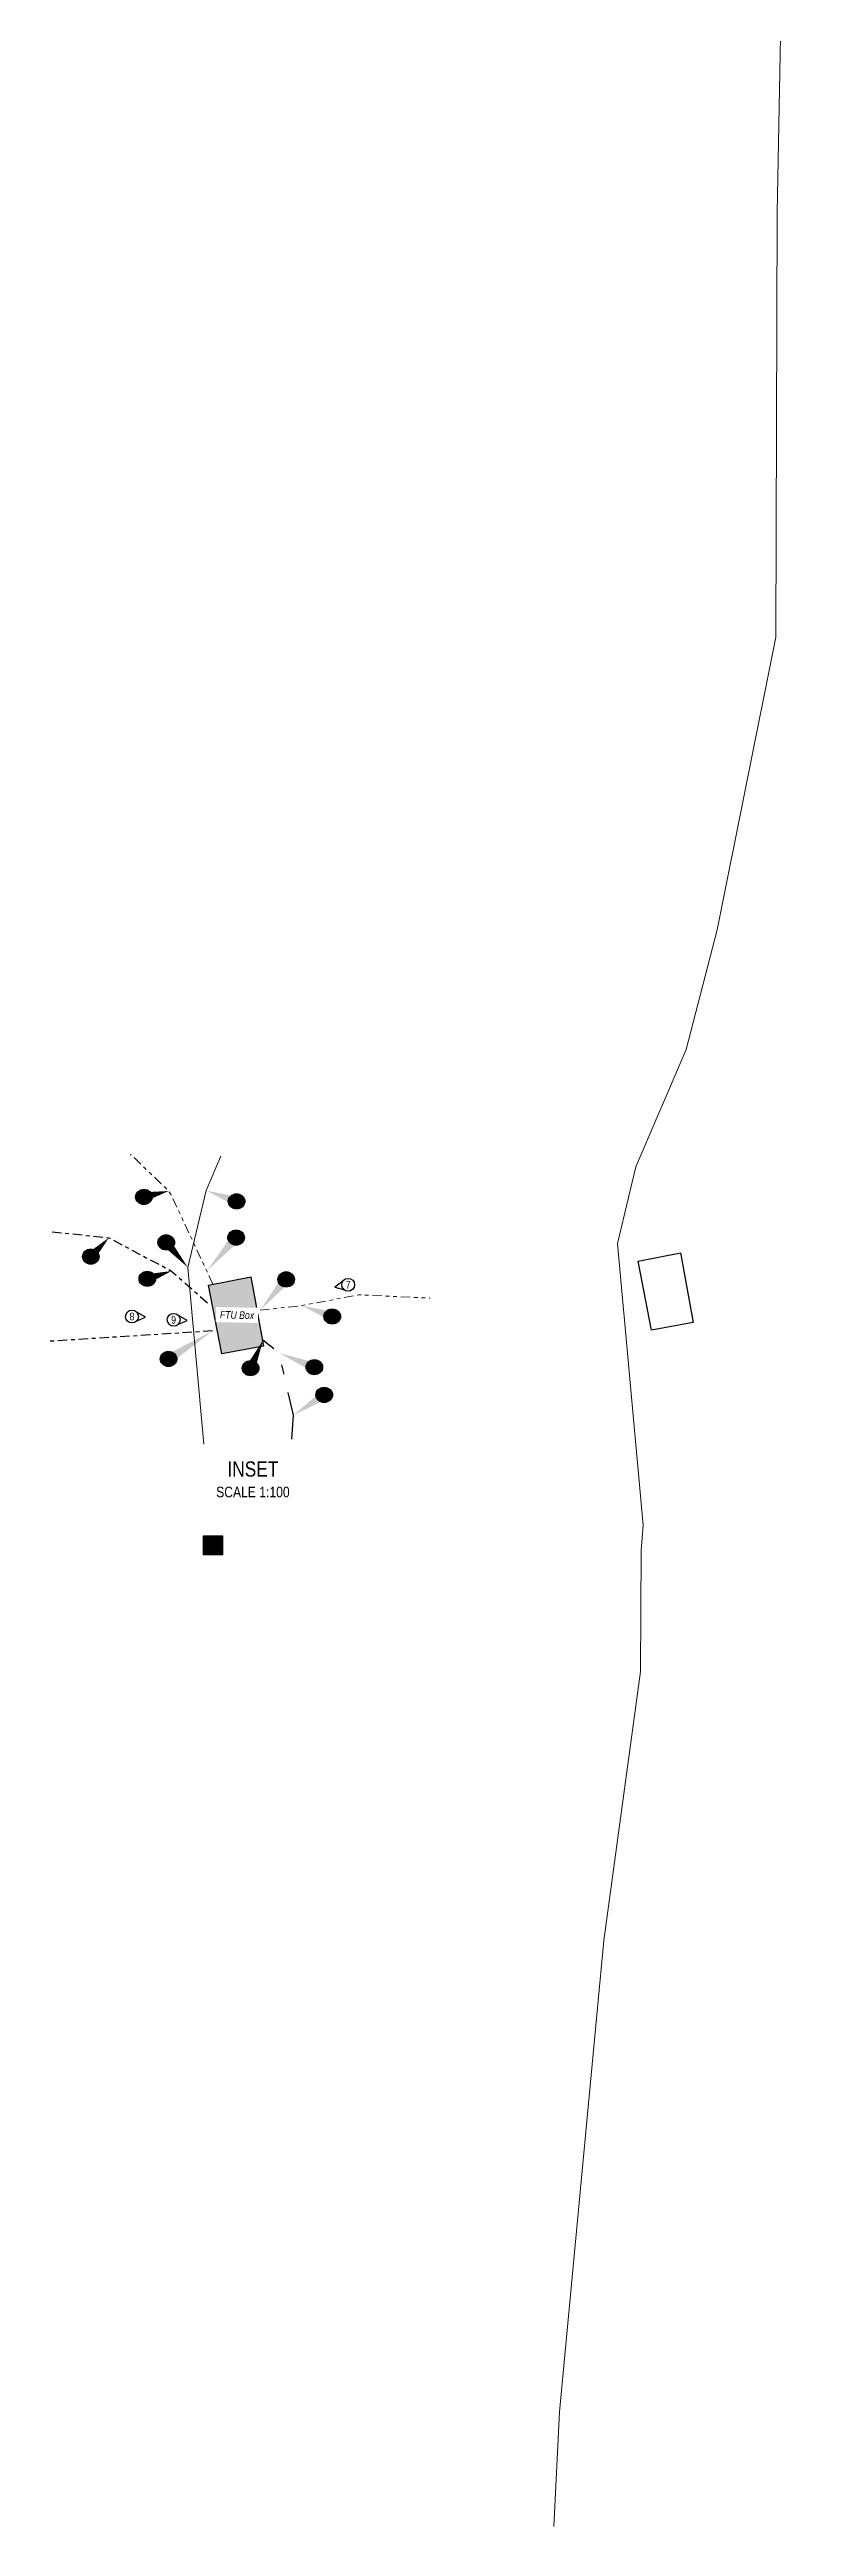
# Model space of a CAD drawing. Extents: x 408914 to 412362, y 6133812 to 6135729.
# Drawn here: x 410634.5 to 410654.6, y 6133812.2 to 6133877.6 of the extents above; entities that cross this region are included whole.
import ezdxf
from ezdxf.enums import TextEntityAlignment as Align

# ---------------------------------------------------------------- set-up
doc = ezdxf.new("R2010")
doc.units = 0
doc.header["$LTSCALE"] = 5
doc.linetypes.add('CENTERLINEX3', pattern=[5, 2.5, -1, 0.5, -1])
doc.linetypes.add('CENTERLINEX33', pattern=[6.5, 2.5, -1, 0.5, -1, 0.5, -1])
for name, color, linetype, lineweight, true_color in [('AS-STRUCTURE', 7, 'Continuous', 30, 0x595959), ('AS-TELUS-ATCO PIPELINES', 7, 'foc-TEL', 9, 0xff9c38), ('EXISTING PIPE IP', 7, 'CENTERLINEX3', 30, 0x3800e0)]:
    doc.layers.add(name, color=color, linetype=linetype, lineweight=lineweight, true_color=true_color)
doc.layers.add('AS-STRUCTURE-H', color=7, linetype='Continuous', true_color=0xa8a8a8)
doc.layers.add('AS-STRUCTURE-T', color=7, linetype='Continuous', true_color=0x454545)
for name, color, linetype in [('CG-NOTES', 7, 'Continuous'), ('DETAIL-T', 7, 'Continuous'), ('P-ELEVATION', 7, 'Continuous'), ('P-STATION', 7, 'Continuous')]:
    doc.layers.add(name, color=color, linetype=linetype)
doc.layers.add('EXISTING PIPE (EXIST OR HP)', color=240, linetype='CENTERLINEX33', lineweight=20)
doc.styles.add('80', font='ARIALN.TTF', dxfattribs={"height": 10})
doc.styles.add('80CG', font='ARIALN.TTF', dxfattribs={"height": 10})
doc.styles.add('80L', font='ARIALN.TTF', dxfattribs={"height": 10})
doc.styles.add('80LS', font='ARIALNI.TTF', dxfattribs={"height": 10})
doc.styles.add('foc-LtypeFont', font='ARIALN.TTF', dxfattribs={"height": 7.35})
doc.linetypes.add('foc-TEL', pattern='A,2,-1,["T",foc-LtypeFont,S=0.2,R=0,X=-0.425,Y=-0.75],-1.24,8', length=12.24)

# ---------------------------------------------------------------- blocks, each defined once
blk = doc.blocks.new('*U67')
at = {"layer": 'P-ELEVATION'}
h = blk.add_hatch(color=111, dxfattribs=at)
h.dxf.hatch_style = 1
edge = h.paths.add_edge_path()
edge.add_ellipse((0, 0), major_axis=(-11, 0), ratio=0.909622, start_angle=0, end_angle=360)
at = {"layer": 'P-ELEVATION', "color": 7, "flags": 128}
blk.add_lwpolyline([(0, 0, 12.5, 0, 0), (23.8, 24.9, 0, 0, 0)], format="xyseb", dxfattribs=at)
at = {"layer": 'P-ELEVATION', "color": 7}
blk.add_ellipse((0, 0), major_axis=(-11, 0), ratio=0.909622, dxfattribs=at)
at = {"layer": 'P-ELEVATION', "style": '80'}
blk.add_attdef('ELEVATION', text='', height=10, dxfattribs=at).set_placement((0, 0), align=Align.MIDDLE_CENTER)
blk = doc.blocks.new('*U68')
at = {"layer": 'P-ELEVATION'}
h = blk.add_hatch(color=111, dxfattribs=at)
h.dxf.hatch_style = 1
edge = h.paths.add_edge_path()
edge.add_ellipse((0, 0), major_axis=(-11, 0), ratio=0.909622, start_angle=0, end_angle=360)
at = {"layer": 'P-ELEVATION', "color": 7, "flags": 128}
blk.add_lwpolyline([(0, 0, 12.5, 0, 0), (32.8, 7.9, 0, 0, 0)], format="xyseb", dxfattribs=at)
at = {"layer": 'P-ELEVATION', "color": 7}
blk.add_ellipse((0, 0), major_axis=(-11, 0), ratio=0.909622, dxfattribs=at)
at = {"layer": 'P-ELEVATION', "style": '80'}
blk.add_attdef('ELEVATION', text='', height=10, dxfattribs=at).set_placement((0, 0), align=Align.MIDDLE_CENTER)
blk = doc.blocks.new('*U69')
at = {"layer": 'P-ELEVATION'}
h = blk.add_hatch(color=111, dxfattribs=at)
h.dxf.hatch_style = 1
edge = h.paths.add_edge_path()
edge.add_ellipse((0, 0), major_axis=(-11, 0), ratio=0.909622, start_angle=0, end_angle=360)
at = {"layer": 'P-ELEVATION', "color": 7, "flags": 128}
blk.add_lwpolyline([(0, 0, 12.5, 0, 0), (32, 10.3, 0, 0, 0)], format="xyseb", dxfattribs=at)
at = {"layer": 'P-ELEVATION', "color": 7}
blk.add_ellipse((0, 0), major_axis=(-11, 0), ratio=0.909622, dxfattribs=at)
at = {"layer": 'P-ELEVATION', "style": '80'}
blk.add_attdef('ELEVATION', text='', height=10, dxfattribs=at).set_placement((0, 0), align=Align.MIDDLE_CENTER)
blk = doc.blocks.new('*U70')
at = {"layer": 'P-ELEVATION'}
h = blk.add_hatch(color=111, dxfattribs=at)
h.dxf.hatch_style = 1
edge = h.paths.add_edge_path()
edge.add_ellipse((0, 0), major_axis=(-11, 0), ratio=0.909622, start_angle=0, end_angle=360)
at = {"layer": 'P-ELEVATION', "color": 7, "flags": 128}
blk.add_lwpolyline([(0, 0, 12.5, 0, 0), (28.5, -33, 0, 0, 0)], format="xyseb", dxfattribs=at)
at = {"layer": 'P-ELEVATION', "color": 7}
blk.add_ellipse((0, 0), major_axis=(-11, 0), ratio=0.909622, dxfattribs=at)
at = {"layer": 'P-ELEVATION', "style": '80'}
blk.add_attdef('ELEVATION', text='', height=10, dxfattribs=at).set_placement((0, 0), align=Align.MIDDLE_CENTER)
blk = doc.blocks.new('*U71')
at = {"layer": 'P-ELEVATION'}
h = blk.add_hatch(color=111, dxfattribs=at)
h.dxf.hatch_style = 1
edge = h.paths.add_edge_path()
edge.add_ellipse((0, 0), major_axis=(-11, 0), ratio=0.909622, start_angle=0, end_angle=360)
at = {"layer": 'P-ELEVATION', "color": 7, "flags": 128}
blk.add_lwpolyline([(0, 0, 12.5, 0, 0), (-38.8, -44, 0, 0, 0)], format="xyseb", dxfattribs=at)
at = {"layer": 'P-ELEVATION', "color": 7}
blk.add_ellipse((0, 0), major_axis=(-11, 0), ratio=0.909622, dxfattribs=at)
at = {"layer": 'P-ELEVATION', "style": '80'}
blk.add_attdef('ELEVATION', text='', height=10, dxfattribs=at).set_placement((0, 0), align=Align.MIDDLE_CENTER)
blk = doc.blocks.new('*U72')
at = {"layer": 'P-ELEVATION'}
h = blk.add_hatch(color=111, dxfattribs=at)
h.dxf.hatch_style = 1
edge = h.paths.add_edge_path()
edge.add_ellipse((0, 0), major_axis=(-11, 0), ratio=0.909622, start_angle=0, end_angle=360)
at = {"layer": 'P-ELEVATION', "color": 7, "flags": 128}
blk.add_lwpolyline([(0, 0, 12.5, 0, 0), (-34.4, -40.7, 0, 0, 0)], format="xyseb", dxfattribs=at)
at = {"layer": 'P-ELEVATION', "color": 7}
blk.add_ellipse((0, 0), major_axis=(-11, 0), ratio=0.909622, dxfattribs=at)
at = {"layer": 'P-ELEVATION', "style": '80'}
blk.add_attdef('ELEVATION', text='', height=10, dxfattribs=at).set_placement((0, 0), align=Align.MIDDLE_CENTER)
blk = doc.blocks.new('*U73')
at = {"layer": 'P-ELEVATION'}
h = blk.add_hatch(color=111, dxfattribs=at)
h.dxf.hatch_style = 1
edge = h.paths.add_edge_path()
edge.add_ellipse((0, 0), major_axis=(-11, 0), ratio=0.909622, start_angle=0, end_angle=360)
at = {"layer": 'P-ELEVATION', "color": 7, "flags": 128}
blk.add_lwpolyline([(0, 0, 12.5, 0, 0), (-40.4, 14.4, 0, 0, 0)], format="xyseb", dxfattribs=at)
at = {"layer": 'P-ELEVATION', "color": 7}
blk.add_ellipse((0, 0), major_axis=(-11, 0), ratio=0.909622, dxfattribs=at)
at = {"layer": 'P-ELEVATION', "style": '80'}
blk.add_attdef('ELEVATION', text='', height=10, dxfattribs=at).set_placement((0, 0), align=Align.MIDDLE_CENTER)
blk = doc.blocks.new('*U74')
at = {"layer": 'P-ELEVATION'}
h = blk.add_hatch(color=111, dxfattribs=at)
h.dxf.hatch_style = 1
edge = h.paths.add_edge_path()
edge.add_ellipse((0, 0), major_axis=(-11, 0), ratio=0.909622, start_angle=0, end_angle=360)
at = {"layer": 'P-ELEVATION', "color": 7, "flags": 128}
blk.add_lwpolyline([(0, 0, 12.5, 0, 0), (16.4, 36.8, 0, 0, 0)], format="xyseb", dxfattribs=at)
at = {"layer": 'P-ELEVATION', "color": 7}
blk.add_ellipse((0, 0), major_axis=(-11, 0), ratio=0.909622, dxfattribs=at)
at = {"layer": 'P-ELEVATION', "style": '80'}
blk.add_attdef('ELEVATION', text='', height=10, dxfattribs=at).set_placement((0, 0), align=Align.MIDDLE_CENTER)
blk = doc.blocks.new('*U75')
at = {"layer": 'P-ELEVATION'}
h = blk.add_hatch(color=111, dxfattribs=at)
h.dxf.hatch_style = 1
edge = h.paths.add_edge_path()
edge.add_ellipse((0, 0), major_axis=(-11, 0), ratio=0.909622, start_angle=0, end_angle=360)
at = {"layer": 'P-ELEVATION', "color": 7, "flags": 128}
blk.add_lwpolyline([(0, 0, 12.5, 0, 0), (-46.3, 18.7, 0, 0, 0)], format="xyseb", dxfattribs=at)
at = {"layer": 'P-ELEVATION', "color": 7}
blk.add_ellipse((0, 0), major_axis=(-11, 0), ratio=0.909622, dxfattribs=at)
at = {"layer": 'P-ELEVATION', "style": '80'}
blk.add_attdef('ELEVATION', text='', height=10, dxfattribs=at).set_placement((0, 0), align=Align.MIDDLE_CENTER)
blk = doc.blocks.new('*U76')
at = {"layer": 'P-ELEVATION'}
h = blk.add_hatch(color=111, dxfattribs=at)
h.dxf.hatch_style = 1
edge = h.paths.add_edge_path()
edge.add_ellipse((0, 0), major_axis=(-11, 0), ratio=0.909622, start_angle=0, end_angle=360)
at = {"layer": 'P-ELEVATION', "color": 7, "flags": 128}
blk.add_lwpolyline([(0, 0, 12.5, 0, 0), (-40.8, -26.9, 0, 0, 0)], format="xyseb", dxfattribs=at)
at = {"layer": 'P-ELEVATION', "color": 7}
blk.add_ellipse((0, 0), major_axis=(-11, 0), ratio=0.909622, dxfattribs=at)
at = {"layer": 'P-ELEVATION', "style": '80'}
blk.add_attdef('ELEVATION', text='', height=10, dxfattribs=at).set_placement((0, 0), align=Align.MIDDLE_CENTER)
blk = doc.blocks.new('*U77')
at = {"layer": 'P-ELEVATION'}
h = blk.add_hatch(color=111, dxfattribs=at)
h.dxf.hatch_style = 1
edge = h.paths.add_edge_path()
edge.add_ellipse((0, 0), major_axis=(-11, 0), ratio=0.909622, start_angle=0, end_angle=360)
at = {"layer": 'P-ELEVATION', "color": 7, "flags": 128}
blk.add_lwpolyline([(0, 0, 12.5, 0, 0), (58.2, 37.1, 0, 0, 0)], format="xyseb", dxfattribs=at)
at = {"layer": 'P-ELEVATION', "color": 7}
blk.add_ellipse((0, 0), major_axis=(-11, 0), ratio=0.909622, dxfattribs=at)
at = {"layer": 'P-ELEVATION', "style": '80'}
blk.add_attdef('ELEVATION', text='', height=10, dxfattribs=at).set_placement((0, 0), align=Align.MIDDLE_CENTER)
blk = doc.blocks.new('*U45')
at = {"layer": 'CG-NOTES', "color": 182}
blk.add_lwpolyline([(5.7, -6.3), (18, -0.9), (6.3, 5.7)], dxfattribs=at)
blk.add_circle((0, 0), 8.49, dxfattribs=at)
at = {"color": 182, "style": '80L'}
blk.add_attdef('#', text='', height=10, dxfattribs=at).set_placement((0, 0), align=Align.MIDDLE_CENTER)
blk = doc.blocks.new('*U44')
at = {"layer": 'CG-NOTES', "color": 182}
blk.add_lwpolyline([(-6.9, 4.9), (-17.7, -3), (-4.9, -6.9)], dxfattribs=at)
blk.add_circle((0, 0), 8.49, dxfattribs=at)
at = {"color": 182, "style": '80L'}
blk.add_attdef('#', text='', height=10, dxfattribs=at).set_placement((0, 0), align=Align.MIDDLE_CENTER)

msp = doc.modelspace()

# ---------------------------------------------------------------- hatches: boundary and pattern name
at = {"layer": 'AS-STRUCTURE-H'}
h = msp.add_hatch(color=256, dxfattribs=at)
h.dxf.hatch_style = 1
h.paths.add_polyline_path([(410639.036, 6133843.164), (410638.687, 6133844.983), (410639.807, 6133845.201), (410640.143, 6133843.363)])
h = msp.add_hatch(color=256, dxfattribs=at)
h.dxf.hatch_style = 1
h.paths.add_polyline_path([(410638.553, 6133838.354), (410639.053, 6133838.354), (410639.053, 6133837.854), (410638.553, 6133837.854)])

# ---------------------------------------------------------------- linework, layer by layer
at = {"layer": 'AS-STRUCTURE', "flags": 128}
for points in [[(410650.394, 6133843.794), (410650.045, 6133845.613), (410651.165, 6133845.831), (410651.501, 6133843.993)], [(410639.036, 6133843.164), (410638.687, 6133844.983), (410639.807, 6133845.201), (410640.143, 6133843.363)], [(410638.553, 6133838.354), (410639.053, 6133838.354), (410639.053, 6133837.854), (410638.553, 6133837.854)]]:
    msp.add_lwpolyline(points, close=True, dxfattribs=at)
at = {"layer": 'AS-TELUS-ATCO PIPELINES', "ltscale": 0.02, "flags": 128}
for points in [[(410647.812, 6133812.172), (410647.962, 6133815.198), (410649.134, 6133827.656), (410650.108, 6133834.768), (410650.126, 6133837.968), (410650.171, 6133838.637), (410649.496, 6133846.08), (410649.98, 6133848.111), (410651.31, 6133851.21), (410652.127, 6133854.375), (410653.685, 6133862.102), (410653.719, 6133873.319), (410653.888, 6133882.168), (410654.109, 6133907.245), (410654.571, 6133916.572)], [(410638.562, 6133840.774), (410638.138, 6133845.45), (410638.622, 6133847.481), (410639.012, 6133848.39)]]:
    msp.add_lwpolyline(points, dxfattribs=at)
at = {"layer": 'EXISTING PIPE (EXIST OR HP)', "ltscale": 0.02, "flags": 128}
for points in [[(410638.803, 6133845.005), (410637.698, 6133847.365), (410637.633, 6133847.469), (410636.624, 6133848.438)], [(410640.05, 6133844.319), (410641.149, 6133844.44), (410642.656, 6133844.723), (410644.543, 6133844.635)]]:
    msp.add_lwpolyline(points, dxfattribs=at)
at = {"layer": 'EXISTING PIPE IP', "ltscale": 0.02, "flags": 128}
for points in [[(410634.55, 6133846.392), (410636.05, 6133846.231), (410637.708, 6133845.353), (410638.717, 6133844.46)], [(410638.795, 6133843.77), (410634.483, 6133843.494)]]:
    msp.add_lwpolyline(points, dxfattribs=at)
at = {"layer": 'EXISTING PIPE IP', "ltscale": 0.1, "flags": 128}
msp.add_lwpolyline([(410640.887, 6133840.909), (410640.929, 6133841.54), (410640.558, 6133843.185), (410640.125, 6133843.522)], dxfattribs=at)

# ---------------------------------------------------------------- block references
at = {"layer": 'CG-NOTES', "xscale": 0.01999194559999999, "yscale": 0.01999194559999999, "zscale": 0.01999194559999999}
for name, p, values in [('*U44', (410642.377, 6133844.99), {'#': '7'}), ('*U45', (410636.662, 6133844.151), {'#': '8'}), ('*U45', (410637.763, 6133844.064), {'#': '9'})]:
    msp.add_blockref(name, p, dxfattribs=at).add_auto_attribs(values)
at = {"layer": 'P-STATION', "xscale": 0.01999194559999999, "yscale": 0.01999194559999999, "zscale": 0.01999194559999999}
for name, p, values in [('*U68', (410636.978, 6133847.311), {'ELEVATION': '1.0'}), ('*U73', (410639.429, 6133847.194), {'ELEVATION': '1.1'}), ('*U67', (410635.575, 6133845.734), {'ELEVATION': '1.1'}), ('*U70', (410637.568, 6133846.11), {'ELEVATION': '1.1'}), ('*U71', (410639.416, 6133846.236), {'ELEVATION': '1.0'}), ('*U69', (410637.068, 6133845.147), {'ELEVATION': '1.1'}), ('*U73', (410641.956, 6133844.153), {'ELEVATION': '1.5'}), ('*U74', (410639.797, 6133842.786), {'ELEVATION': '1.0'}), ('*U75', (410641.483, 6133842.81), {'ELEVATION': '1.0'}), ('*U76', (410641.744, 6133842.078), {'ELEVATION': '1.0'})]:
    msp.add_blockref(name, p, dxfattribs=at).add_auto_attribs(values)

# ---------------------------------------------------------------- texts
at = {"layer": 'DETAIL-T', "color": 3, "insert": (410639.859, 6133839.844), "char_height": 0.4, "width": 2.3395, "attachment_point": 5, "style": '80CG'}
msp.add_mtext('INSET\\P{\\H0.7x;SCALE 1:100}', dxfattribs=at)

# ---------------------------------------------------------------- next in the draw order: texts
at = {"layer": 'AS-STRUCTURE-T', "insert": (410639.441, 6133844.291), "char_height": 0.1999, "width": 0.91589, "attachment_point": 2, "rotation": 358.86721, "style": '80LS', "bg_fill": 2}
msp.add_mtext('FTU Box', dxfattribs=at)

# ---------------------------------------------------------------- next in the draw order: block references
at = {"layer": 'P-STATION', "xscale": 0.01999194559999999, "yscale": 0.01999194559999999, "zscale": 0.01999194559999999}
for name, p, values in [('*U72', (410640.738, 6133845.132), {'ELEVATION': '1.2'}), ('*U77', (410637.631, 6133843.029), {'ELEVATION': '0.9'})]:
    msp.add_blockref(name, p, dxfattribs=at).add_auto_attribs(values)

doc.saveas('drawing.dxf')
